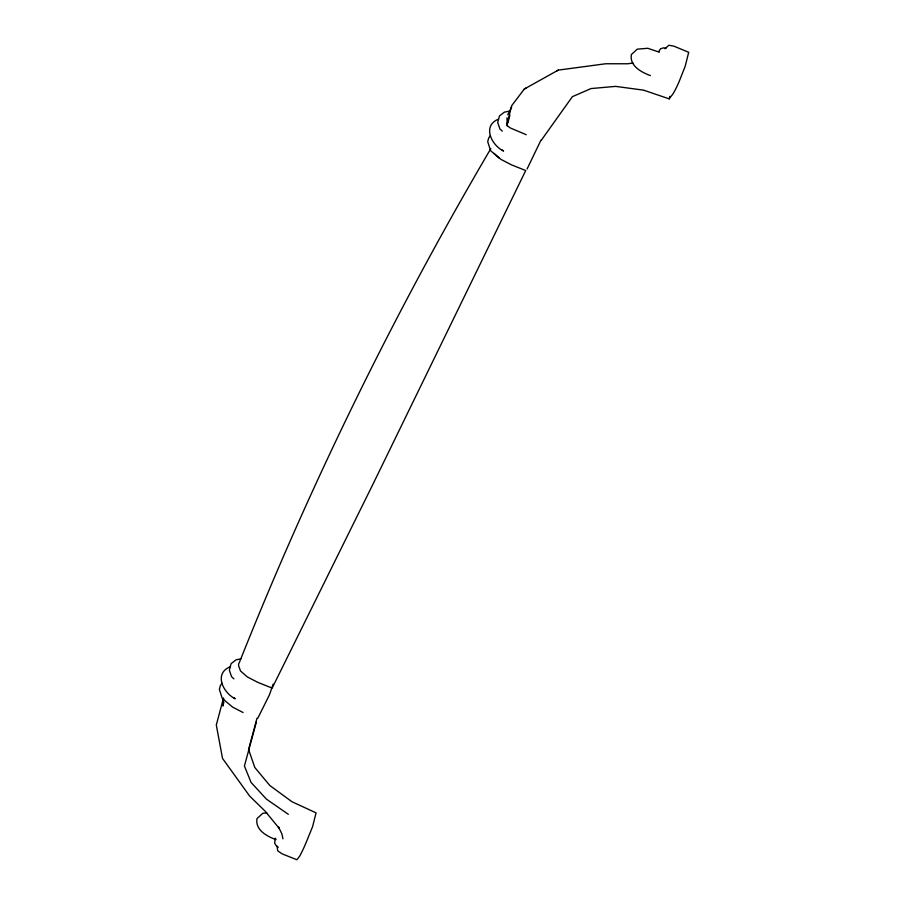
<?xml version="1.0" encoding="UTF-8"?>
<svg xmlns="http://www.w3.org/2000/svg" width="905" height="905" viewBox="0 0 905 905"><rect width="100%" height="100%" fill="white"/><g stroke="black" fill="none" stroke-linecap="round" stroke-linejoin="round"><path stroke-width="1.36" d="M223.603 698.275L222.868 706.058L223.874 702.065M273.129 684.146L269.543 694.621L257.88 718.084M275.199 838.132L274.668 843.143L276.24 845.813L278.299 847.284M507.886 123.069L509.888 115.093M643.851 90.24L669.202 98.871L669.824 96.36M256.986 718.231L248.581 749.442L254.803 767.497L269.803 785.483L291.557 801.457M256.454 721.738L244.418 766.003L251.058 782.395L266.387 799.104L288.322 814.296M223.456 698.196L216.306 725.018L222.506 758.39L249.712 796.14L265.029 811.061L279.283 828.414L278.321 826.65L281.896 833.901L282.948 838.833M527.083 168.986L540.93 140.207M507.75 114.777L511.664 106.926M490.849 148.59C394.105 313.073 309.895 485.148 239.384 662.471A10.351 6.177 26.1 0 0 239.373 667.754L240.447 670.91L247.348 676.951L257.868 682.393L272.145 688.094L372.622 484.888L525.726 170.536L511.461 164.846L500.94 159.393L494.04 153.352M669.202 98.871L671.68 95.511A23.53 2.376 -68.2 0 0 679.033 81.869L685.175 66.314L688.694 52.275L673.75 46.121L668.84 45.25L664.937 48.768M658.693 51.517L660.661 48.712L663.591 47.841L666.08 48.18M490.408 135.558L488.666 138.013L487.727 141.723L490.601 150.66L499.096 158.092M222.042 683.252L220.3 685.707L219.372 689.429L222.245 698.366L232.585 707.099L243.106 712.54M541.507 139.97L572.367 96.688L591.022 88.566L615.604 86.382L643.172 90.093M526.178 87.989L524.3 89.041L511.642 105.738L507.185 123.476L507.219 125.727L510.318 127.978L526.235 134.698M498.463 119.132C481.935 125.818 491.472 145.185 503.576 151.078L502.241 150.004M230.108 666.827C213.58 673.512 223.116 692.879 235.209 698.784L233.886 697.71M277.054 846.164L277.711 850.824L282.202 853.901L296.851 859.75L299.589 856.277A23.53 2.376 -68.2 0 0 308.345 837.046L312.587 826.695L316.06 812.848L292.111 801.807M524.3 89.041L558.238 70.115L605.717 63.757L627.81 63.769L633.081 63.033M556.586 71.02L558.238 70.115M266.817 812.916L262.869 813.244L256.997 818.595C254.972 830.043 267.111 836.378 276.002 839.67L275.686 838.697M509.391 111.1L504.334 112.175L499.47 115.942L497.693 122.469L499.922 128.985L502.275 131.157M241.024 658.795L235.967 659.881L231.114 663.637L229.338 670.164L231.556 676.68L233.92 678.852M659.338 52.185L647.776 48.282L637.256 49.153L631.385 54.515C629.36 65.952 641.487 72.287 650.39 75.59M506.981 117.831L507.219 125.727"/></g></svg>
